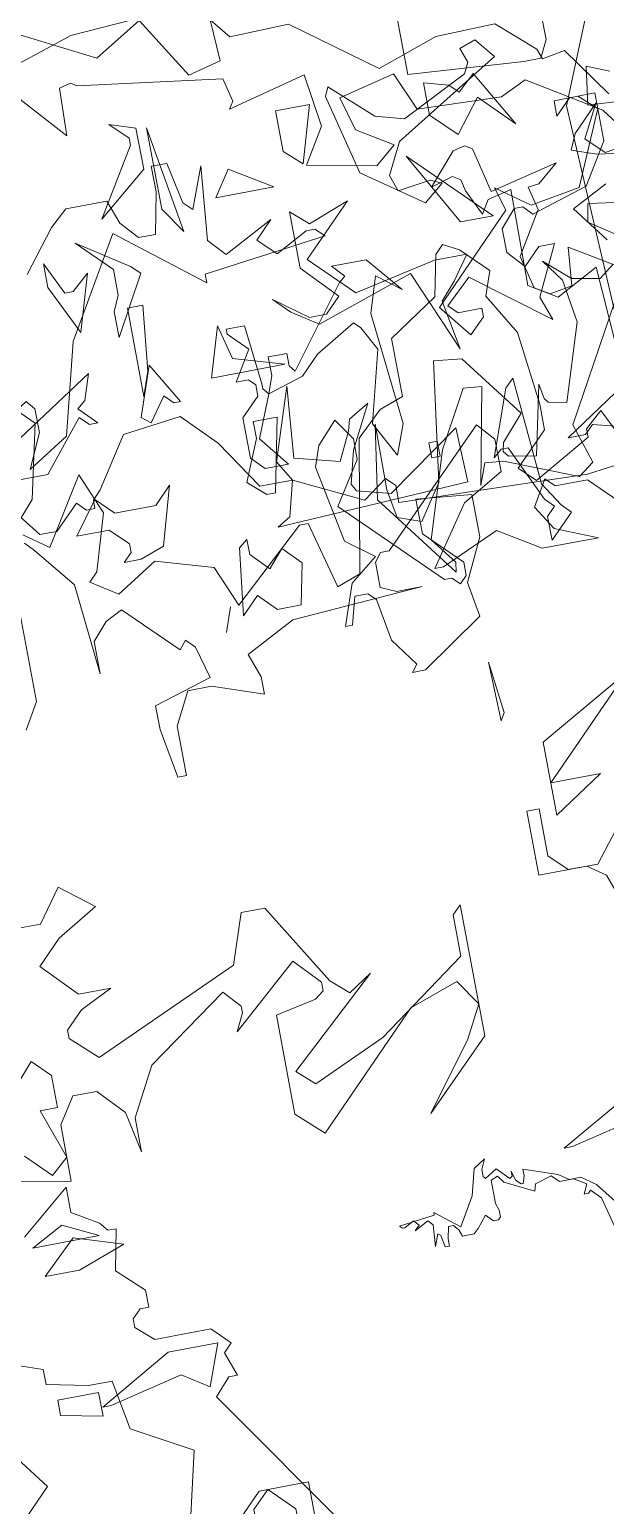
# Model space of a CAD drawing. Header units: millimetres. Extents: x 1418 to 1811, y 1796 to 1956.
# Drawn here: x 1476.948 to 1477.339, y 1862.073 to 1863.076 of the extents above; entities that cross this region are included whole.
import ezdxf

# ---------------------------------------------------------------- set-up
doc = ezdxf.new("R2010")
doc.units = ezdxf.units.MM
doc.layers.add('ARBRE', color=251, linetype='Continuous', lineweight=13)
doc.layers.add('VEGETAIS', color=3, linetype='Continuous')

# ---------------------------------------------------------------- blocks, each defined once
blk = doc.blocks.new('WMF26', base_point=(0, 0.0008))
at = {"color": 85}
for points in [[(7.3226, -0.1836), (7.3588, -0.2206), (7.4617, -0.1474), (7.7449, -0.2857), (7.8833, -0.2857), (8.0216, -0.4965), (8.1591, -0.6356), (8.4069, -0.6051), (8.5452, -0.3952), (8.5814, -0.3581), (8.5814, -0.3219), (8.6177, -0.3219), (8.6539, -0.3581), (8.756, -0.2569), (8.8292, -0.2569), (9.0688, -0.5689)], [(13.1582, -5.9476), (13.2233, -7.4181), (13.0199, -7.9055)], [(7.3226, -12.4461), (6.6606, -12.6568), (6.2095, -12.6857)], [(5.3005, -12.5119), (5.3005, -12.2345), (4.8123, -12.1983), (4.7398, -12.1983), (4.7028, -12.2715), (4.7028, -12.3728)], [(1.8434, -10.5245), (1.6326, -10.699), (1.6326, -10.5903), (1.5231, -10.5245), (1.4943, -10.4882), (1.4581, -10.4882), (1.4943, -10.3145), (1.3848, -10.2116), (1.3848, -10.1391), (1.4219, -10.1391), (1.4581, -10.1029), (1.4581, -10.0667), (1.3848, -10.0008), (1.1452, -10.0008), (1.072, -9.9284), (1.1082, -9.8921), (1.072, -9.7892), (1.1082, -9.7892), (1.1749, -9.7168), (0.7237, -9.0548)], [(2.5424, -1.3338), (2.6445, -1.2317), (2.9936, -0.8826), (3.2694, -0.7805), (4.492, -0.6718), (4.5653, -0.5689), (4.6377, -0.4965), (5.0527, -0.4314), (5.191, -0.2857), (5.8604, -0.2206), (6.2753, -0.1111), (6.5223, -0.0815), (7.3226, -0.1111), (7.3226, -0.1836), (7.3226, -0.1836)]]:
    blk.add_lwpolyline(points, dxfattribs=at)
at = {"color": 63}
for points in [[(7.7449, -0.2857), (7.796, -0.3738), (7.6955, -0.6776), (7.7211, -0.3754), (7.5325, -0.326), (7.4749, -0.4438), (7.4617, -0.4932), (7.3736, -0.5442), (7.4699, -0.3623), (7.5062, -0.2231), (7.4881, -0.1918), (7.3481, -0.1548), (7.0303, -0.3746), (7.0221, -0.1433), (7.8404, -0.1029), (7.7836, -0.1358), (7.7449, -0.2857), (7.7449, -0.2857)], [(6.5001, -0.2462), (6.5734, -0.2462), (6.1518, -0.522)], [(6.0489, -0.1729), (6.4639, -0.2824), (6.5001, -0.2462), (6.5001, -0.2462)], [(8.7519, -0.7805), (8.7823, -0.8167), (8.956, -0.7081), (9.1306, -0.8826), (9.1668, -0.853), (9.1668, -0.7805), (9.203, -0.9188), (9.2771, -0.9913), (9.3059, -0.9913), (9.3422, -0.8826), (9.3422, -0.7805), (9.8296, -0.955), (9.9745, -1.0571), (10.1498, -1.0571), (10.3532, -1.2029), (10.9131, -1.9307), (11.1609, -2.0756), (11.4375, -2.4255), (12.1357, -2.8404), (12.0995, -3.0142), (12.2452, -3.1895)], [(8.6794, -1.3404), (8.5419, -1.5157), (8.4686, -1.5816), (8.2941, -1.5816), (8.2579, -1.4795), (8.192, -1.4062), (8.1195, -1.4062), (8.0833, -1.5816), (8.0833, -1.6903), (8.0175, -1.6903), (7.9812, -1.5157), (7.945, -1.4795), (7.8791, -1.654), (7.9088, -1.3404), (7.8429, -1.2679), (7.6321, -1.3774), (7.7046, -1.3041), (7.6321, -1.2317), (7.4938, -1.3041), (7.4576, -1.3041), (7.4205, -1.2679), (7.945, -1.2029), (7.945, -1.1666), (8.2941, -1.4424), (8.5419, -1.0275), (8.6432, -0.643), (8.8185, -0.5327), (8.7519, -0.6792), (8.7519, -0.7805), (8.7519, -0.7805)], [(7.2929, -1.8805), (7.1217, -1.724), (7.0023, -1.6894), (6.7191, -1.8286), (6.6969, -1.8747), (6.7183, -1.9373), (6.6499, -1.9611), (6.5816, -1.8772), (7.0394, -1.5997), (7.1077, -1.4671), (7.0838, -1.398), (6.943, -1.4169), (6.8969, -1.3947), (6.9801, -1.3264), (7.2279, -1.5017), (7.3102, -1.8426), (7.2929, -1.8805), (7.2929, -1.8805)], [(7.2098, -11.1872), (7.1085, -11.0851), (7.181, -10.7723), (7.246, -10.699)], [(7.246, -10.634), (7.1447, -10.5607), (6.9694, -10.8381), (6.8969, -10.6628), (6.9694, -10.4232), (7.0064, -10.387), (6.8969, -10.3145), (6.7224, -10.4232), (6.482, -10.3507), (6.4095, -10.1754), (6.0975, -10.4594), (6.0596, -10.4594), (5.9872, -10.1754), (5.8859, -10.2116), (5.7838, -10.7723), (5.6751, -10.8744), (5.5722, -10.9106), (5.5722, -11.1584), (5.3623, -11.2959), (5.3252, -11.4704), (5.289, -11.5067), (5.2239, -11.4704), (5.1144, -11.3618), (5.1507, -11.2597), (5.0486, -11.0851), (5.0123, -10.7723), (5.0123, -10.6628), (5.1507, -10.5245), (5.0848, -10.4594), (4.8378, -10.5977), (4.8378, -10.634), (4.7654, -10.699), (4.6633, -10.4882)], [(1.971, -10.0008), (1.8689, -9.9646), (1.8689, -9.8996), (1.6944, -9.8625), (1.5931, -9.8625), (1.5561, -9.6517), (1.3091, -9.5134), (1.4178, -9.0622)], [(2.0805, -9.3381), (1.9414, -9.4772), (2.0443, -9.6155), (2.1456, -9.7242), (2.3201, -9.6155), (2.4288, -9.5134), (2.3926, -9.3381)], [(4.874, -9.5859), (5.2602, -9.2006), (5.0486, -9.2006), (5.2602, -9.0622), (5.2602, -9.3751), (4.7654, -9.6517)], [(4.627, -10.1754), (4.874, -10.4232), (5.0123, -10.4232), (5.0486, -10.4594), (5.1144, -10.3507), (5.0486, -10.2478), (4.874, -10.1754), (5.1144, -10.1754), (5.289, -10.284), (5.536, -10.1754), (5.5722, -10.1754), (5.3985, -10.4232), (5.2239, -10.5245), (5.2239, -10.6628), (5.289, -10.736), (5.7476, -10.284), (5.7838, -10.284), (5.8126, -10.2478), (5.8126, -10.1391), (5.7476, -10.1103), (5.6389, -10.1103), (6.1987, -10.0733), (6.4095, -9.9646), (6.3733, -9.8625), (6.3733, -9.7892), (6.5849, -9.8625), (6.6862, -9.8625), (6.7586, -9.7242), (6.7586, -9.5134), (6.7948, -9.5134), (6.8311, -9.7242), (6.8311, -9.8255), (6.5849, -9.8996), (6.6211, -10.037), (6.6573, -10.0733), (6.6862, -10.037), (6.8969, -10.2478), (6.9694, -10.2116), (7.0352, -10.1391), (7.0352, -10.0008), (7.0723, -10.387), (7.2098, -10.5607), (7.246, -10.5977)], [(7.3193, -10.4594), (7.3193, -9.9358), (7.3843, -9.8255)], [(5.8447, -7.6288), (5.8365, -7.619), (5.7863, -7.6503), (5.736, -7.6), (5.7253, -7.6083), (5.7253, -7.6288), (5.7146, -7.5893), (5.6941, -7.5687), (5.6858, -7.5687), (5.6751, -7.6), (5.6751, -7.6288), (5.5343, -7.5786), (5.4923, -7.5498), (5.4421, -7.5498), (5.3837, -7.5078), (5.2223, -7.2979)], [(5.3227, -7.2477), (5.373, -7.4494), (5.4133, -7.4889), (5.4232, -7.4782), (5.4421, -7.4782), (5.4232, -7.5185), (5.4734, -7.5498), (5.5343, -7.5498), (5.564, -7.5786), (5.6356, -7.558), (5.6438, -7.5284), (5.7649, -7.5893), (5.7863, -7.619), (5.8151, -7.6083), (5.8151, -7.5078), (5.8052, -7.4782), (5.8052, -7.4494), (5.8151, -7.4387), (5.8365, -7.4387), (5.8653, -7.4683), (5.9056, -7.4181), (5.9262, -7.3991), (5.9765, -7.3991), (5.9872, -7.428), (6.0061, -7.4494), (6.0267, -7.4494), (6.0374, -7.3991), (6.0374, -7.3679), (6.0563, -7.3679), (6.0662, -7.4181), (6.0769, -7.428), (6.0967, -7.3777), (6.0884, -7.4683), (6.1074, -7.4889), (6.1675, -7.4576), (6.1469, -7.4782), (6.1675, -7.4996), (6.2078, -7.4782), (6.2177, -7.4782), (6.2284, -7.4889), (6.0769, -7.5078), (6.0769, -7.5185), (5.9765, -7.4387), (5.9056, -7.558), (5.876, -7.6692), (5.8258, -7.7005), (5.8447, -7.6585), (5.8447, -7.6288), (5.8447, -7.6288)], [(1.8327, -9.8255), (1.6582, -9.8255), (1.6582, -9.7242), (1.8327, -9.7604), (1.8327, -9.8255), (1.8327, -9.8255)], [(6.482, -10.0733), (6.4457, -10.1754), (6.482, -10.0733), (6.482, -10.0733)], [(4.5431, -11.5454), (4.6575, -11.5627), (4.6723, -11.4853), (4.5249, -11.3856)], [(4.6229, -11.137), (4.8921, -10.6603), (4.8378, -10.4907), (4.9037, -10.4421), (5.2058, -10.5648), (5.284, -10.5722), (5.3178, -10.4816), (5.2379, -10.89), (5.3153, -10.8974), (5.4495, -10.6587), (5.5648, -10.2964), (5.4808, -10.1844), (5.4874, -10.1441), (5.7558, -10.503), (5.7064, -10.8167), (5.7089, -10.5376), (5.6891, -10.4149), (5.5903, -10.3795), (5.4899, -10.5269), (5.4166, -11.0324), (5.298, -11.0193), (5.0955, -10.7492), (5.191, -10.6414), (5.2001, -10.6051), (5.182, -10.5821), (5.065, -10.5607), (5.0008, -10.8554), (4.9901, -10.792), (4.9761, -10.7731), (4.8996, -10.7574), (4.7942, -11.0827), (4.8213, -11.2663), (4.8905, -11.3593), (4.7843, -11.2654), (4.6657, -11.244), (4.6007, -11.2926)], [(4.6065, -11.3972), (4.7209, -11.5511), (4.5686, -11.6293)], [(4.2854, -11.9496), (4.5818, -11.9677), (4.5579, -12.1307), (4.464, -12.092)], [(5.4635, -10.634), (5.4998, -10.634), (5.4998, -10.699), (5.4635, -10.699), (5.4635, -10.634), (5.4635, -10.634)]]:
    blk.add_lwpolyline(points, dxfattribs=at)
at = {"color": 106}
for points in [[(7.9343, -0.3112), (7.861, -0.4858), (7.861, -0.5582), (7.7589, -0.5582), (7.8248, -0.2462), (7.861, -0.2462), (7.9343, -0.3112), (7.9343, -0.3112)], [(8.2463, -0.8711), (8.1451, -0.6973), (8.1739, -0.6973), (8.2101, -0.7336), (8.2826, -0.6315), (8.3196, -0.6611), (8.2463, -0.8711), (8.2463, -0.8711)], [(7.5119, -0.9081), (7.6214, -0.9806), (7.6865, -1.0464), (7.5482, -0.9443), (7.4757, -0.9443), (7.4098, -1.0094), (7.5482, -1.1551), (7.5482, -1.3955), (7.4757, -1.3297), (7.3003, -1.3955), (7.5119, -1.1848), (7.3374, -1.0094), (6.9883, -1.0827), (6.85, -1.0827), (6.9224, -0.9806), (6.9883, -0.9081), (6.9513, -0.6973), (7.097, -1.0464), (7.5119, -0.9081), (7.5119, -0.9081)], [(7.9343, -0.9806), (7.8981, -0.8348), (7.6865, -0.7698), (7.9993, -0.7698), (7.9343, -0.9806), (7.9343, -0.9806)], [(8.3196, -1.1848), (8.3196, -1.2934), (8.4579, -1.4317), (8.2463, -1.2934), (8.2101, -1.2572), (8.3492, -1.0094), (8.3492, -1.1189), (8.3196, -1.1848), (8.3196, -1.1848)], [(7.0245, -1.5338), (6.7117, -1.221), (6.85, -1.221), (7.0245, -1.5338), (7.0245, -1.5338)], [(8.0726, -1.8533), (7.9993, -1.3955), (8.0726, -1.505), (8.0726, -1.8533), (8.0726, -1.8533)], [(12.8898, -7.1587), (13.136, -7.195), (13.2381, -7.232), (13.2093, -7.2971), (13.0998, -7.4066), (13.1731, -7.2682), (13.0998, -7.195), (12.8602, -7.232), (12.9261, -6.8821), (13.0998, -6.8821), (12.8898, -7.1587), (12.8898, -7.1587)], [(7.7227, -8.0685), (7.6214, -7.9672), (7.5482, -8.0323), (7.6214, -8.2439), (7.5482, -8.2439), (7.5482, -8.3814), (7.6214, -8.4546), (7.6865, -8.3814)], [(7.5852, -9.0145), (7.4757, -9.0145), (7.3736, -9.1528), (7.2353, -9.0441), (7.4098, -8.942), (7.5119, -8.8399), (7.3736, -8.695), (7.2353, -8.695), (7.3736, -8.6292), (7.4469, -8.5559), (7.4469, -8.5197), (7.3374, -8.4176), (6.7117, -8.695), (6.6392, -8.9058), (6.5371, -8.9058), (6.3255, -8.5559), (6.2531, -8.4909), (6.1518, -8.5559), (6.5371, -8.2076), (6.4639, -8.141), (6.1518, -8.2801), (5.7657, -8.5559), (5.7657, -8.7313), (5.7295, -8.7675), (5.7295, -8.2076), (6.0127, -7.9302), (5.8019, -8.2076), (5.7295, -8.3451), (5.8019, -8.4546), (6.0127, -8.3814), (6.4639, -7.9302), (6.5734, -8.0323), (6.5734, -8.4546), (6.3988, -8.4909), (6.3618, -8.5197), (6.3618, -8.5559), (6.4639, -8.6654), (6.7479, -8.4176), (6.7117, -8.4909), (6.7117, -8.5197), (6.7767, -8.5921), (7.1266, -8.3451), (7.2353, -8.141), (7.2353, -7.996), (7.2715, -8.1706), (7.3736, -8.2801), (7.4757, -8.2801), (7.5482, -8.1706), (7.5482, -7.9302), (7.7589, -7.9672)], [(5.4528, -7.6832), (5.489, -7.6832), (5.1762, -7.8577), (4.9654, -7.8577), (5.0305, -7.6832), (5.1391, -7.7556), (5.4528, -7.6832), (5.4528, -7.6832)], [(7.6214, -7.7556), (7.4757, -7.6832), (7.7589, -7.6832), (7.6214, -7.7556), (7.6214, -7.7556)], [(5.177, -8.8292), (5.382, -8.8292), (5.382, -9.1026), (5.3293, -9.1026), (5.3293, -8.9025), (5.2561, -8.8292), (5.1293, -8.8292), (4.9506, -9.0557), (4.8255, -9.1026), (4.8773, -8.8292), (4.9769, -8.5238), (5.0033, -8.4974), (5.1029, -8.7766), (5.177, -8.8292), (5.177, -8.8292)], [(0.9345, -9.1931), (1.0357, -9.2944), (1.1082, -9.222), (1.1082, -9.1931), (1.072, -9.1569), (1.2111, -9.1569), (1.072, -9.2944), (0.8612, -9.2944), (0.8612, -9.1569), (0.9345, -9.1569), (0.9345, -9.1931), (0.9345, -9.1931)], [(5.4174, -9.4953), (5.424, -9.7472), (5.3985, -9.5266), (5.4174, -9.4953), (5.4174, -9.4953)], [(1.6162, -9.7629), (1.6524, -9.7629), (1.3395, -9.9382), (1.1279, -9.9382), (1.1938, -9.7629), (1.3033, -9.8353), (1.6162, -9.7629), (1.6162, -9.7629)], [(5.7212, -9.795), (5.8077, -9.9127), (5.8381, -10.0922), (5.8694, -10.1227), (5.9246, -10.1227), (5.9559, -10.0058), (5.9863, -10.0058), (5.9246, -10.1787), (5.8077, -10.2709), (5.9246, -10.3581), (5.9863, -10.6858), (5.9559, -10.7731), (5.8694, -10.8653), (5.8077, -10.7731), (5.8077, -10.6858), (5.9246, -10.5063), (5.5409, -10.1227), (5.5105, -10.1227), (5.4792, -10.0922), (5.4487, -10.1227), (5.4487, -10.1787), (5.5969, -10.3277), (5.5969, -10.4759), (5.3623, -10.4512), (5.3623, -10.2709), (5.4487, -10.0922), (5.424, -9.944), (5.6899, -9.7637), (5.7459, -9.7637), (5.7212, -9.795), (5.7212, -9.795)], [(6.3255, -10.2009), (6.3988, -10.1284), (6.3618, -10.4125), (6.3255, -10.4413), (6.3255, -10.3763), (6.2531, -10.3022), (6.188, -10.3763), (6.1156, -10.3022), (6.1518, -10.1284), (6.2531, -10.1284), (6.3255, -10.2009), (6.3255, -10.2009)], [(5.0305, -10.3392), (5.0667, -10.3763), (5.1762, -10.6158), (5.2058, -10.6158), (5.2421, -10.5862), (5.1391, -10.8637), (5.1029, -10.8999), (5.0667, -10.4413), (5.0016, -10.3392), (4.9654, -10.3022), (5.0667, -10.2009), (5.0667, -10.3022), (5.0305, -10.3392), (5.0305, -10.3392)], [(1.6425, -10.4833), (1.4383, -10.4182), (1.6425, -10.3458), (1.7882, -10.3458), (1.6425, -10.4833), (1.6425, -10.4833)], [(6.8129, -10.4775), (6.8129, -10.5137), (6.8862, -10.5862), (7.0245, -10.5862), (6.9224, -10.7245), (6.85, -10.6521), (6.6754, -10.6521), (6.603, -10.7245), (6.6754, -10.4775), (6.7767, -10.4413), (6.85, -10.4413), (6.8129, -10.4775), (6.8129, -10.4775)], [(5.6381, -11.1246), (5.6908, -11.2251), (5.7171, -11.2514), (5.89, -11.151), (5.969, -11.072), (6.1222, -11.0242), (6.1955, -10.8464), (6.0958, -10.7196), (6.1955, -10.7196), (6.2481, -10.7731), (6.2481, -10.946), (6.1691, -11.0242), (6.1691, -11.072), (6.1955, -11.0983), (6.2481, -11.0983), (6.1691, -11.2251), (6.2481, -11.3033), (6.2481, -11.3247), (6.1691, -11.3247), (6.1428, -11.072), (6.1428, -11.0505), (6.1222, -11.0242), (6.0958, -11.0983), (6.0958, -11.1773), (6.016, -11.1773), (6.016, -11.1246), (5.9954, -11.0983), (5.7435, -11.4293), (5.7171, -11.4507), (5.764, -11.5026), (5.6167, -11.5026), (5.5113, -11.3766), (5.4907, -11.3511), (5.5903, -11.4293), (5.6381, -11.277), (5.5903, -10.7986), (5.6381, -10.6718), (5.7171, -10.82), (5.6381, -11.1246), (5.6381, -11.1246)], [(4.6468, -10.867), (4.6731, -11.2934), (4.8526, -11.1987), (4.9695, -11.2712), (4.9654, -11.6796), (5.0659, -11.6565), (5.1004, -11.6005), (5.1523, -11.7092), (5.1638, -11.7594), (5.1959, -11.7784), (5.2898, -11.7512), (5.1721, -11.8846), (5.1227, -11.8961), (5.0914, -11.8772), (5.0469, -11.687), (4.7563, -11.7553), (4.8452, -11.682), (4.8913, -11.6763), (4.8674, -11.5766), (4.9778, -11.3963), (4.9448, -11.2564), (4.8831, -11.2185), (4.7876, -11.2358), (4.7728, -11.3972), (4.5373, -11.2523)], [(4.3002, -11.6359), (4.5241, -11.9364), (4.8213, -12.1209), (4.9308, -12.069), (5.289, -12.0846), (5.359, -12.2477), (5.5986, -12.1908), (5.5599, -12.0468), (5.4117, -11.9546), (5.4998, -11.8813), (5.7887, -11.9397), (5.6965, -12.0888), (5.7286, -12.3135), (6.0629, -12.2295), (6.0431, -12.26), (6.067, -12.3604), (6.6746, -12.4452), (6.6993, -12.4601), (6.7487, -12.4485), (6.7545, -12.246), (6.92, -12.4345)], [(6.9134, -12.7211), (6.5709, -12.5432), (6.3667, -12.6651), (6.2045, -12.4016), (6.0637, -12.4362), (6.0736, -12.6132), (6.0061, -12.5284), (5.7542, -12.535), (5.4141, -12.2822), (5.1548, -12.3695), (4.9028, -12.3761), (4.7489, -12.2386), (4.7324, -12.1941), (4.6361, -12.2114), (4.4862, -11.999)], [(7.4469, -11.0012), (7.4098, -11.2852), (7.2715, -11.4235), (7.2353, -11.4235), (7.2353, -11.3511), (7.3003, -11.2852), (7.2353, -11.2127), (7.3736, -11.0012), (7.3736, -10.9649), (7.3374, -10.9361), (6.85, -11.249), (6.8862, -11.1395), (6.9224, -11.1107), (6.85, -11.0374), (6.8862, -11.0374), (6.9224, -11.0736), (7.097, -10.8637), (7.3003, -10.8637), (7.4469, -11.0012), (7.4469, -11.0012)], [(5.3145, -11.249), (5.2783, -11.2127), (5.1762, -11.2127), (5.1762, -11.1765), (5.2421, -11.1107), (5.3507, -11.249), (5.0016, -11.5989), (5.0305, -11.7001), (4.893, -11.5989), (4.6814, -11.6351), (4.5431, -11.9471), (4.6155, -12.013), (4.6517, -12.013), (4.7176, -11.9471), (4.7176, -12.013), (4.5431, -12.013), (4.5431, -11.8088), (4.6517, -11.6351), (4.893, -11.561), (4.9292, -11.5989), (4.9654, -11.5989), (5.0305, -11.5248), (5.0305, -11.4235), (4.9654, -11.3511), (4.893, -11.4235), (4.8271, -11.4235), (4.9292, -11.2127), (4.893, -11.1107), (5.2058, -11.3511), (5.3145, -11.249), (5.3145, -11.249)], [(6.5734, -11.4886), (6.603, -11.2127), (6.6392, -11.1107), (6.6392, -11.4886), (6.5734, -11.4886), (6.5734, -11.4886)], [(6.9513, -11.7364), (6.8862, -11.5989), (6.85, -11.5989), (6.7767, -11.6639), (6.85, -11.4235), (6.9513, -11.6351), (6.9513, -11.7364), (6.9513, -11.7364)], [(6.1156, -11.9834), (5.9402, -11.8747), (6.188, -11.8747), (6.1156, -11.9834), (6.1156, -11.9834)], [(6.5001, -12.1875), (6.5734, -12.26), (6.4639, -12.2238), (6.4639, -12.0492), (6.6754, -11.8747), (6.5001, -12.1587), (6.5001, -12.1875), (6.5001, -12.1875)], [(5.1391, -11.9471), (5.2421, -12.0492), (5.2421, -12.1875), (5.1391, -12.1587), (5.1029, -12.1225), (5.0305, -12.1875), (4.893, -11.9471), (5.0305, -12.0863), (5.1391, -11.9471), (5.1391, -11.9471)], [(5.8744, -12.1875), (5.7295, -12.1875), (5.8019, -11.9471), (5.8744, -12.013), (5.8744, -12.1875), (5.8744, -12.1875)]]:
    blk.add_lwpolyline(points, dxfattribs=at)
blk = doc.blocks.new('T2_02')
at = {"xscale": 0.3499999999999943, "yscale": 0.3499999999999943, "zscale": 0.3499999999999943}
blk.add_blockref('WMF26', (-2.2399, 1.997), dxfattribs=at)

msp = doc.modelspace()

# ---------------------------------------------------------------- linework, layer by layer
at = {"layer": 'VEGETAIS'}
msp.add_spline([(1489.4134, 1863.9212), (1485.3832, 1860.7774), (1481.3427, 1862.3657), (1477.9137, 1859.3571), (1473.6925, 1864.3841), (1480.0596, 1864.3842), (1489.4134, 1863.9212)], degree=3, dxfattribs=at)

# ---------------------------------------------------------------- block references
at = {"layer": 'ARBRE', "xscale": 0.4621142716754233, "yscale": 0.4621142716754233, "zscale": 0.4621142716754233, "rotation": 190.6551472559353}
for p in [(1477.1781, 1863.6712), (1478.4484, 1862.9555), (1477.2253, 1861.9743), (1476.3643, 1861.3532)]:
    msp.add_blockref('T2_02', p, dxfattribs=at)

doc.saveas('drawing.dxf')
